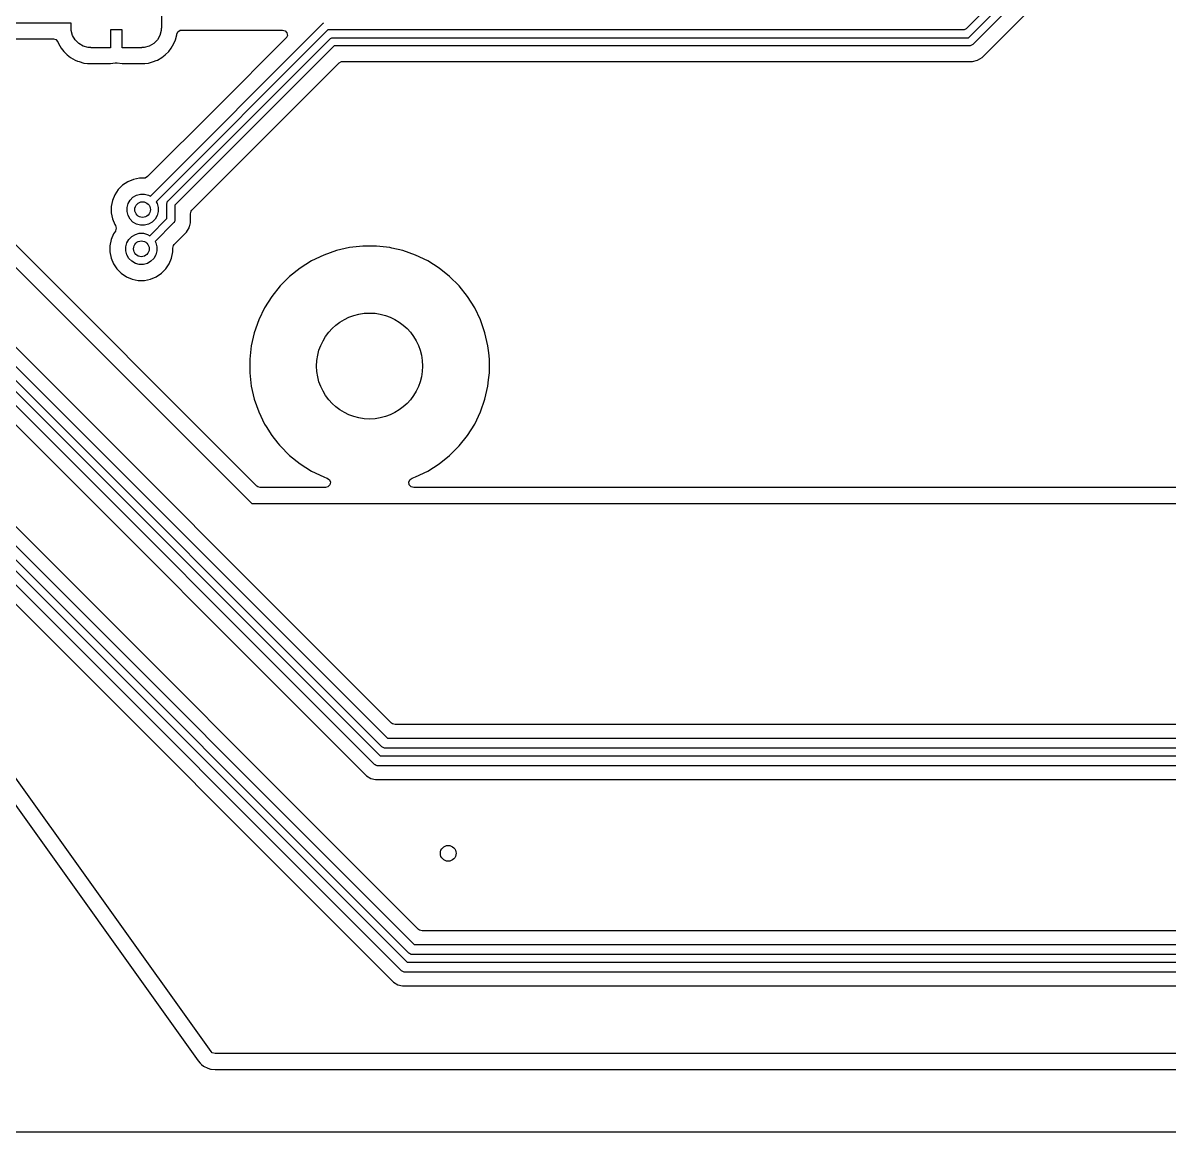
# Model space of a CAD drawing. Extents: x 0.71 to 7.56, y -5.16 to -0.79.
# Drawn here: x 1.857 to 3.006, y -5.157 to -4.046 of the extents above; entities that cross this region are included whole.
import ezdxf

# ---------------------------------------------------------------- set-up
doc = ezdxf.new("R2010")
doc.units = 0
doc.header["$MEASUREMENT"] = 0
doc.layers.add('BLACK', color=7, linetype='CONTINUOUS')

msp = doc.modelspace()

# ---------------------------------------------------------------- linework, layer by layer
at = {"layer": 'BLACK', "linetype": 'CONTINUOUS'}
for p, q in [((3.0239, -3.8307), (2.8026, -4.052)), ((2.8047, -4.061), (3.026, -3.8397)), ((3.0304, -3.8465), (2.8091, -4.0677)), ((2.8185, -4.0807), (3.0355, -3.8637)), ((1.9961, -4.0374), (1.9961, -4.0512)), ((2.2268, -4.7476), (1.532, -4.0527)), ((1.9055, -4.0463), (1.7106, -4.0463)), ((1.9055, -4.0512), (1.9055, -4.0463)), ((1.9057, -4.0512), (1.9055, -4.0512)), ((1.9057, -4.0538), (1.9057, -4.0512)), ((1.907, -4.0587), (1.9057, -4.0538)), ((1.9567, -4.0531), (1.9449, -4.0531)), ((1.9449, -4.0531), (1.9449, -4.0709)), ((1.9567, -4.0709), (1.9567, -4.0531)), ((1.9851, -4.2196), (2.1583, -4.0464)), ((2.1627, -4.0531), (1.9907, -4.2252)), ((1.9959, -4.0538), (1.9946, -4.0587)), ((1.9961, -4.0512), (1.9959, -4.0512)), ((1.9959, -4.0512), (1.9959, -4.0538)), ((2.0127, -4.0549), (2.015, -4.0534)), ((2.015, -4.0534), (2.0164, -4.0532)), ((2.0164, -4.0532), (2.1175, -4.0532)), ((2.1175, -4.0532), (2.1201, -4.0539)), ((2.1201, -4.0539), (2.1219, -4.056)), ((2.1583, -4.0464), (2.1589, -4.0459)), ((2.7998, -4.0531), (2.1627, -4.0531)), ((2.8006, -4.0531), (2.7998, -4.0531)), ((2.802, -4.0525), (2.8006, -4.0531)), ((2.8026, -4.052), (2.802, -4.0525)), ((1.499, -4.0644), (2.2152, -4.7805)), ((2.217, -4.7712), (1.5083, -4.0625)), ((1.5167, -4.057), (2.2225, -4.7628)), ((1.7137, -4.062), (1.8878, -4.062)), ((1.8878, -4.062), (1.8904, -4.0628)), ((1.8904, -4.0628), (1.8922, -4.0649)), ((1.8922, -4.0649), (1.8923, -4.065)), ((1.8923, -4.065), (1.893, -4.0668)), ((1.9096, -4.0632), (1.907, -4.0587)), ((1.9132, -4.0668), (1.9096, -4.0632)), ((1.992, -4.0632), (1.9884, -4.0668)), ((1.9946, -4.0587), (1.992, -4.0632)), ((2.0027, -4.2243), (2.1648, -4.0622)), ((2.0085, -4.0668), (2.0101, -4.0629)), ((2.0101, -4.0629), (2.0115, -4.0579)), ((2.0115, -4.0574), (2.0127, -4.0549)), ((2.0115, -4.0579), (2.0115, -4.0574)), ((2.1209, -4.0615), (2.0515, -4.1309)), ((2.1211, -4.0612), (2.1209, -4.0615)), ((2.1223, -4.0587), (2.1211, -4.0612)), ((2.1219, -4.056), (2.1223, -4.0587)), ((2.1648, -4.0622), (2.1654, -4.0617)), ((2.1654, -4.0617), (2.1668, -4.0611)), ((2.1668, -4.0611), (2.1676, -4.061)), ((2.1676, -4.061), (2.8047, -4.061)), ((2.2097, -4.7889), (1.4906, -4.0699)), ((1.893, -4.0668), (1.893, -4.0668)), ((1.893, -4.0668), (1.8956, -4.0713)), ((1.8956, -4.0713), (1.8982, -4.0746)), ((1.8982, -4.0746), (1.8982, -4.0746)), ((1.8982, -4.0746), (1.9018, -4.0782)), ((1.9177, -4.0694), (1.9132, -4.0668)), ((1.9226, -4.0707), (1.9177, -4.0694)), ((1.9252, -4.0707), (1.9226, -4.0707)), ((1.9252, -4.0709), (1.9252, -4.0707)), ((1.9449, -4.0709), (1.9252, -4.0709)), ((1.9764, -4.0709), (1.9567, -4.0709)), ((1.9789, -4.0707), (1.9764, -4.0707)), ((1.9764, -4.0707), (1.9764, -4.0709)), ((1.9839, -4.0694), (1.9789, -4.0707)), ((1.9884, -4.0668), (1.9839, -4.0694)), ((1.9998, -4.0782), (2.0034, -4.0746)), ((2.0034, -4.0746), (2.006, -4.0713)), ((2.006, -4.0713), (2.0085, -4.0668)), ((2.1692, -4.0689), (2.0094, -4.2287)), ((2.8064, -4.0689), (2.1692, -4.0689)), ((2.8071, -4.0688), (2.8064, -4.0689)), ((2.8085, -4.0682), (2.8071, -4.0688)), ((2.8091, -4.0677), (2.8085, -4.0682)), ((1.4791, -4.0779), (2.2016, -4.8004)), ((1.9018, -4.0782), (1.9018, -4.0782)), ((1.9018, -4.0782), (1.9051, -4.0808)), ((1.9051, -4.0808), (1.9096, -4.0834)), ((1.9096, -4.0834), (1.9096, -4.0834)), ((1.9096, -4.0834), (1.912, -4.0844)), ((1.912, -4.0844), (1.9135, -4.0849)), ((1.9135, -4.0849), (1.9185, -4.0863)), ((1.9185, -4.0863), (1.9221, -4.0868)), ((1.9221, -4.0868), (1.9226, -4.0868)), ((1.9226, -4.0868), (1.9226, -4.0868)), ((1.9226, -4.0868), (1.9449, -4.0868)), ((1.9449, -4.0868), (1.9498, -4.086)), ((1.9449, -4.0868), (1.9449, -4.0868)), ((1.9498, -4.086), (1.9498, -4.086)), ((1.9498, -4.086), (1.95, -4.086)), ((1.95, -4.086), (1.9516, -4.086)), ((1.9516, -4.086), (1.9518, -4.086)), ((1.9518, -4.086), (1.9518, -4.086)), ((1.9518, -4.086), (1.9567, -4.0868)), ((1.9567, -4.0868), (1.9567, -4.0868)), ((1.9567, -4.0868), (1.979, -4.0868)), ((1.979, -4.0868), (1.9794, -4.0868)), ((1.9794, -4.0868), (1.9831, -4.0863)), ((1.9831, -4.0863), (1.9881, -4.0849)), ((1.9881, -4.0849), (1.9909, -4.0838)), ((1.9909, -4.0838), (1.992, -4.0834)), ((1.992, -4.0834), (1.9964, -4.0808)), ((1.992, -4.0834), (1.992, -4.0834)), ((1.992, -4.0834), (1.992, -4.0834)), ((1.9964, -4.0808), (1.9998, -4.0782)), ((2.0266, -4.2338), (2.1743, -4.0861)), ((2.1743, -4.0861), (2.1767, -4.0848)), ((2.1767, -4.0848), (2.1778, -4.0847)), ((2.1778, -4.0847), (2.8089, -4.0847)), ((2.8089, -4.0847), (2.814, -4.0833)), ((2.8089, -4.0847), (2.8089, -4.0847)), ((2.814, -4.0833), (2.8185, -4.0807)), ((1.6535, -4.0945), (2.0866, -4.5276)), ((2.0918, -4.5102), (1.6709, -4.0893)), ((2.0515, -4.1309), (1.9823, -4.2001)), ((1.968, -4.2028), (1.9623, -4.2052)), ((1.9741, -4.2016), (1.968, -4.2028)), ((1.968, -4.2028), (1.968, -4.2028)), ((1.9788, -4.2016), (1.9741, -4.2016)), ((1.9799, -4.2015), (1.9788, -4.2016)), ((1.9823, -4.2001), (1.9799, -4.2015)), ((1.9527, -4.213), (1.9493, -4.2182)), ((1.9571, -4.2086), (1.9527, -4.213)), ((1.9527, -4.213), (1.9527, -4.213)), ((1.9623, -4.2052), (1.9571, -4.2086)), ((1.9571, -4.2086), (1.9571, -4.2086)), ((1.9623, -4.2052), (1.9623, -4.2052)), ((1.9469, -4.2239), (1.9457, -4.23)), ((1.9493, -4.2182), (1.9469, -4.2239)), ((1.9469, -4.2239), (1.9469, -4.2239)), ((1.9493, -4.2182), (1.9493, -4.2182)), ((1.9626, -4.2271), (1.9647, -4.2235)), ((1.9647, -4.2235), (1.9676, -4.2206)), ((1.9676, -4.2206), (1.9712, -4.2185)), ((1.9712, -4.2185), (1.9751, -4.2175)), ((1.9751, -4.2175), (1.9792, -4.2175)), ((1.9792, -4.2175), (1.9832, -4.2185)), ((1.9832, -4.2185), (1.9851, -4.2196)), ((1.9907, -4.2252), (1.9917, -4.2271)), ((2.0016, -4.227), (2.0017, -4.2263)), ((2.0017, -4.2263), (2.0022, -4.2248)), ((2.0022, -4.2248), (2.0027, -4.2243)), ((1.9457, -4.23), (1.9457, -4.2362)), ((1.9457, -4.2362), (1.9469, -4.2423)), ((1.9616, -4.231), (1.9626, -4.2271)), ((1.9616, -4.2351), (1.9616, -4.231)), ((1.9626, -4.2391), (1.9616, -4.2351)), ((1.9917, -4.2271), (1.9928, -4.231)), ((1.9928, -4.2351), (1.9917, -4.2391)), ((1.9928, -4.231), (1.9928, -4.2351)), ((2.0016, -4.2421), (2.0016, -4.227)), ((2.0094, -4.2287), (2.0094, -4.2437)), ((2.0252, -4.2372), (2.026, -4.2346)), ((2.0252, -4.2411), (2.0252, -4.2372)), ((2.026, -4.2346), (2.0266, -4.2338)), ((1.9469, -4.2423), (1.9469, -4.2423)), ((1.9469, -4.2423), (1.9493, -4.248)), ((1.9493, -4.248), (1.9493, -4.248)), ((1.9493, -4.248), (1.95, -4.2491)), ((1.95, -4.2491), (1.9508, -4.2518)), ((1.9647, -4.2427), (1.9626, -4.2391)), ((1.9676, -4.2456), (1.9647, -4.2427)), ((1.9712, -4.2476), (1.9676, -4.2456)), ((1.9751, -4.2487), (1.9712, -4.2476)), ((1.9792, -4.2487), (1.9751, -4.2487)), ((1.9832, -4.2476), (1.9792, -4.2487)), ((1.9868, -4.2456), (1.9832, -4.2476)), ((1.9844, -4.2593), (2.0016, -4.2421)), ((1.9897, -4.2427), (1.9868, -4.2456)), ((1.9917, -4.2391), (1.9897, -4.2427)), ((2.0083, -4.2465), (1.9898, -4.2651)), ((2.0088, -4.2459), (2.0083, -4.2465)), ((2.0092, -4.2449), (2.0088, -4.2459)), ((2.0094, -4.2445), (2.0092, -4.2449)), ((2.0094, -4.2437), (2.0094, -4.2445)), ((2.0243, -4.2498), (2.0245, -4.2489)), ((2.0245, -4.2489), (2.0249, -4.2476)), ((2.0249, -4.2476), (2.0252, -4.2463)), ((2.0252, -4.2463), (2.0252, -4.2411)), ((1.9481, -4.2575), (1.9457, -4.2632)), ((1.95, -4.2546), (1.9481, -4.2575)), ((1.9481, -4.2575), (1.9481, -4.2575)), ((1.9501, -4.2544), (1.95, -4.2546)), ((1.9508, -4.2518), (1.9501, -4.2544)), ((1.9635, -4.2629), (1.9664, -4.2599)), ((1.9664, -4.2599), (1.97, -4.2579)), ((1.97, -4.2579), (1.9739, -4.2568)), ((1.9739, -4.2568), (1.978, -4.2568)), ((1.978, -4.2568), (1.982, -4.2579)), ((1.982, -4.2579), (1.9844, -4.2593)), ((2.0089, -4.2682), (2.0213, -4.2558)), ((2.0213, -4.2558), (2.0223, -4.2541)), ((2.0213, -4.2558), (2.0213, -4.2558)), ((2.0223, -4.2541), (2.0239, -4.2513)), ((2.0239, -4.2513), (2.0243, -4.2498)), ((1.9457, -4.2632), (1.9445, -4.2693)), ((1.9445, -4.2693), (1.9445, -4.2755)), ((1.9457, -4.2632), (1.9457, -4.2632)), ((1.9604, -4.2704), (1.9614, -4.2664)), ((1.9604, -4.2745), (1.9604, -4.2704)), ((1.9614, -4.2664), (1.9635, -4.2629)), ((1.9898, -4.2651), (1.9905, -4.2664)), ((1.9905, -4.2664), (1.9916, -4.2704)), ((1.9916, -4.2704), (1.9916, -4.2745)), ((2.0075, -4.2716), (2.0083, -4.269)), ((2.0075, -4.2755), (2.0075, -4.2716)), ((2.0083, -4.269), (2.0089, -4.2682)), ((2.1846, -4.2712), (2.1714, -4.2742)), ((2.198, -4.2697), (2.1846, -4.2712)), ((2.1846, -4.2712), (2.1846, -4.2712)), ((2.2115, -4.2697), (2.198, -4.2697)), ((2.198, -4.2697), (2.198, -4.2697)), ((2.2249, -4.2712), (2.2115, -4.2697)), ((2.2115, -4.2697), (2.2115, -4.2697)), ((2.2269, -4.2716), (2.2249, -4.2712)), ((2.2249, -4.2712), (2.2249, -4.2712)), ((2.2249, -4.2712), (2.2249, -4.2712)), ((2.238, -4.2742), (2.2269, -4.2716)), ((1.9445, -4.2755), (1.9457, -4.2816)), ((1.9457, -4.2816), (1.9457, -4.2816)), ((1.9457, -4.2816), (1.9481, -4.2874)), ((1.9614, -4.2785), (1.9604, -4.2745)), ((1.9635, -4.282), (1.9614, -4.2785)), ((1.9664, -4.2849), (1.9635, -4.282)), ((1.9885, -4.282), (1.9856, -4.2849)), ((1.9905, -4.2785), (1.9885, -4.282)), ((1.9916, -4.2745), (1.9905, -4.2785)), ((2.0039, -4.2874), (2.0063, -4.2816)), ((2.0063, -4.2816), (2.0075, -4.2755)), ((2.1587, -4.2786), (2.1465, -4.2845)), ((2.1714, -4.2742), (2.1587, -4.2786)), ((2.1714, -4.2742), (2.1714, -4.2742)), ((2.2508, -4.2786), (2.238, -4.2742)), ((2.238, -4.2742), (2.238, -4.2742)), ((2.2629, -4.2845), (2.2508, -4.2786)), ((1.9481, -4.2874), (1.9481, -4.2874)), ((1.9481, -4.2874), (1.9515, -4.2925)), ((1.9515, -4.2925), (1.9515, -4.2925)), ((1.9515, -4.2925), (1.9559, -4.2969)), ((1.97, -4.287), (1.9664, -4.2849)), ((1.9739, -4.2881), (1.97, -4.287)), ((1.978, -4.2881), (1.9739, -4.2881)), ((1.982, -4.287), (1.978, -4.2881)), ((1.9856, -4.2849), (1.982, -4.287)), ((1.9961, -4.2969), (2.0005, -4.2925)), ((2.0005, -4.2925), (2.0039, -4.2874)), ((2.1351, -4.2917), (2.1246, -4.3001)), ((2.1465, -4.2845), (2.1351, -4.2917)), ((2.2743, -4.2917), (2.2629, -4.2845)), ((2.2629, -4.2845), (2.2629, -4.2845)), ((2.2849, -4.3001), (2.2743, -4.2917)), ((1.9559, -4.2969), (1.9559, -4.2969)), ((1.9559, -4.2969), (1.9611, -4.3004)), ((1.9611, -4.3004), (1.9611, -4.3004)), ((1.9611, -4.3004), (1.9668, -4.3027)), ((1.9668, -4.3027), (1.9668, -4.3027)), ((1.9668, -4.3027), (1.9729, -4.304)), ((1.9729, -4.304), (1.9729, -4.304)), ((1.9729, -4.304), (1.9729, -4.304)), ((1.9729, -4.304), (1.9791, -4.304)), ((1.9791, -4.304), (1.9852, -4.3027)), ((1.9791, -4.304), (1.9791, -4.304)), ((1.9852, -4.3027), (1.9909, -4.3004)), ((1.9909, -4.3004), (1.9961, -4.2969)), ((2.1246, -4.3001), (2.115, -4.3096)), ((2.2944, -4.3096), (2.2849, -4.3001)), ((2.115, -4.3096), (2.1066, -4.3202)), ((2.3028, -4.3202), (2.2944, -4.3096)), ((2.1066, -4.3202), (2.0994, -4.3316)), ((2.31, -4.3316), (2.3028, -4.3202)), ((2.0994, -4.3316), (2.0936, -4.3437)), ((2.3159, -4.3437), (2.31, -4.3316)), ((2.0936, -4.3437), (2.0891, -4.3565)), ((2.3203, -4.3565), (2.3159, -4.3437)), ((2.2538, -4.9543), (1.6625, -4.363)), ((2.0891, -4.3565), (2.0861, -4.3696)), ((2.0891, -4.3565), (2.0891, -4.3565)), ((2.3233, -4.3696), (2.3203, -4.3565)), ((1.6545, -4.3745), (2.2495, -4.9695)), ((2.0861, -4.3696), (2.0846, -4.383)), ((2.0861, -4.3696), (2.0861, -4.3696)), ((2.3241, -4.3765), (2.3233, -4.3696)), ((2.3233, -4.3696), (2.3233, -4.3696)), ((2.3233, -4.3696), (2.3233, -4.3696)), ((2.244, -4.9779), (1.649, -4.3829)), ((2.0846, -4.383), (2.0846, -4.3965)), ((2.3248, -4.3829), (2.3241, -4.3765)), ((2.3248, -4.383), (2.3248, -4.3829)), ((2.3248, -4.3965), (2.3248, -4.383)), ((2.3248, -4.383), (2.3248, -4.383)), ((1.6491, -4.3942), (2.2422, -4.9872)), ((2.0846, -4.3965), (2.0861, -4.4099)), ((2.324, -4.4035), (2.3248, -4.3965)), ((2.3248, -4.3965), (2.3248, -4.3965)), ((2.2367, -4.9956), (1.6436, -4.4026)), ((2.0861, -4.4099), (2.0861, -4.4099)), ((2.0861, -4.4099), (2.0891, -4.4231)), ((2.3203, -4.4231), (2.3233, -4.4099)), ((2.3233, -4.4099), (2.324, -4.4035)), ((1.6393, -4.4178), (2.2287, -5.0071)), ((2.0891, -4.4231), (2.0891, -4.4231)), ((2.0891, -4.4231), (2.0936, -4.4358)), ((2.3159, -4.4358), (2.3203, -4.4231)), ((2.0936, -4.4358), (2.0994, -4.4479)), ((2.31, -4.4479), (2.3159, -4.4358)), ((2.0994, -4.4479), (2.101, -4.4504)), ((2.101, -4.4504), (2.1066, -4.4594)), ((2.3028, -4.4594), (2.31, -4.4479)), ((2.1066, -4.4594), (2.1129, -4.4672)), ((2.1129, -4.4672), (2.1144, -4.4691)), ((2.2944, -4.4699), (2.3028, -4.4594)), ((2.1144, -4.4691), (2.115, -4.4699)), ((2.115, -4.4699), (2.1246, -4.4795)), ((2.2849, -4.4795), (2.2944, -4.4699)), ((2.1246, -4.4795), (2.1351, -4.4879)), ((2.1351, -4.4879), (2.1465, -4.495)), ((2.2629, -4.495), (2.2743, -4.4879)), ((2.2743, -4.4879), (2.2849, -4.4795)), ((2.1465, -4.495), (2.1587, -4.5009)), ((2.1587, -4.5009), (2.1618, -4.502)), ((2.1618, -4.502), (2.1621, -4.5021)), ((2.1621, -4.5021), (2.1644, -4.5037)), ((2.2452, -4.5035), (2.2473, -4.5021)), ((2.2473, -4.5021), (2.2475, -4.502)), ((2.2475, -4.502), (2.2508, -4.5009)), ((2.2508, -4.5009), (2.2629, -4.495)), ((2.0926, -4.5108), (2.0918, -4.5102)), ((2.0952, -4.5116), (2.0926, -4.5108)), ((2.1605, -4.5116), (2.0952, -4.5116)), ((2.163, -4.5109), (2.1605, -4.5116)), ((2.1649, -4.509), (2.163, -4.5109)), ((2.1644, -4.5037), (2.1654, -4.5063)), ((2.1654, -4.5063), (2.1649, -4.509)), ((2.2441, -4.506), (2.2452, -4.5035)), ((2.2445, -4.5087), (2.2441, -4.506)), ((2.2463, -4.5108), (2.2445, -4.5087)), ((2.2489, -4.5116), (2.2463, -4.5108)), ((3.4597, -4.5116), (2.2489, -4.5116)), ((2.0458, -5.0767), (1.6535, -4.5276)), ((2.0866, -4.5276), (3.4629, -4.5276)), ((1.698, -4.6173), (2.0328, -5.086)), ((2.2276, -4.7482), (2.2268, -4.7476)), ((2.2302, -4.749), (2.2276, -4.7482)), ((3.6284, -4.749), (2.2302, -4.749)), ((2.2225, -4.7628), (3.626, -4.7628)), ((2.2177, -4.7718), (2.217, -4.7712)), ((2.219, -4.7723), (2.2177, -4.7718)), ((2.2177, -4.7718), (2.2177, -4.7718)), ((2.2195, -4.7725), (2.219, -4.7723)), ((2.2205, -4.7726), (2.2195, -4.7725)), ((2.2195, -4.7725), (2.2195, -4.7725)), ((3.6239, -4.7726), (2.2205, -4.7726)), ((2.2104, -4.7895), (2.2097, -4.7889)), ((2.2152, -4.7805), (3.6186, -4.7805)), ((2.2016, -4.8004), (2.2059, -4.8029)), ((2.2114, -4.79), (2.2104, -4.7895)), ((2.2104, -4.7895), (2.2104, -4.7895)), ((2.2122, -4.7903), (2.2114, -4.79)), ((2.2131, -4.7904), (2.2122, -4.7903)), ((2.2122, -4.7903), (2.2122, -4.7903)), ((3.6166, -4.7904), (2.2131, -4.7904)), ((2.2059, -4.8029), (2.2107, -4.8042)), ((2.2107, -4.8042), (2.2156, -4.8042)), ((2.2156, -4.8042), (3.6089, -4.8042)), ((2.2546, -4.9549), (2.2538, -4.9543)), ((2.2573, -4.9557), (2.2546, -4.9549)), ((3.9385, -4.9557), (2.2573, -4.9557)), ((2.2495, -4.9695), (3.9462, -4.9695)), ((2.2448, -4.9785), (2.244, -4.9779)), ((2.2458, -4.9789), (2.2448, -4.9785)), ((2.2448, -4.9785), (2.2448, -4.9785)), ((2.2465, -4.9792), (2.2458, -4.9789)), ((2.2475, -4.9793), (2.2465, -4.9792)), ((2.2465, -4.9792), (2.2465, -4.9792)), ((3.9483, -4.9793), (2.2475, -4.9793)), ((2.2374, -4.9962), (2.2367, -4.9956)), ((2.2392, -4.997), (2.2374, -4.9962)), ((2.2422, -4.9872), (3.9536, -4.9872)), ((2.2287, -5.0071), (2.2329, -5.0096)), ((2.2402, -4.997), (2.2392, -4.997)), ((2.2392, -4.997), (2.2392, -4.997)), ((3.9556, -4.997), (2.2402, -4.997)), ((2.2329, -5.0096), (2.2377, -5.0108)), ((2.2377, -5.0108), (2.2377, -5.0108)), ((2.2377, -5.0108), (3.9581, -5.0108)), ((2.0328, -5.086), (2.0328, -5.086)), ((2.0328, -5.086), (2.0328, -5.086)), ((2.0328, -5.086), (2.0348, -5.0883)), ((2.0471, -5.078), (2.0458, -5.0767)), ((2.0498, -5.0787), (2.0471, -5.078)), ((3.9502, -5.0787), (2.0498, -5.0787)), ((2.0348, -5.0883), (2.0348, -5.0883)), ((2.0348, -5.0883), (2.0348, -5.0883)), ((2.0348, -5.0883), (2.0361, -5.0895)), ((2.0361, -5.0895), (2.0361, -5.0895)), ((2.0361, -5.0895), (2.0361, -5.0895)), ((2.0361, -5.0895), (2.0381, -5.0911)), ((2.0381, -5.0911), (2.0381, -5.0911)), ((2.0381, -5.0911), (2.0426, -5.0933)), ((2.0426, -5.0933), (2.0426, -5.0933)), ((2.0426, -5.0933), (2.0426, -5.0933)), ((2.0426, -5.0933), (2.0453, -5.0941)), ((2.0453, -5.0941), (2.0453, -5.0941)), ((2.0453, -5.0941), (2.0453, -5.0941)), ((2.0453, -5.0941), (2.0459, -5.0941)), ((2.0459, -5.0941), (2.0498, -5.0947)), ((2.0498, -5.0947), (3.9405, -5.0947)), ((3.9321, -5.1573), (0.9034, -5.1573))]:
    msp.add_line(p, q, dxfattribs=at)
at = {"layer": 'BLACK'}
for centre, radius in [((1.9772, -4.2331), 0.00787), ((1.976, -4.2724), 0.00787), ((2.2047, -4.3898), 0.0531), ((2.2835, -4.878), 0.00787)]:
    msp.add_circle(centre, radius, dxfattribs=at)

doc.saveas('drawing.dxf')
